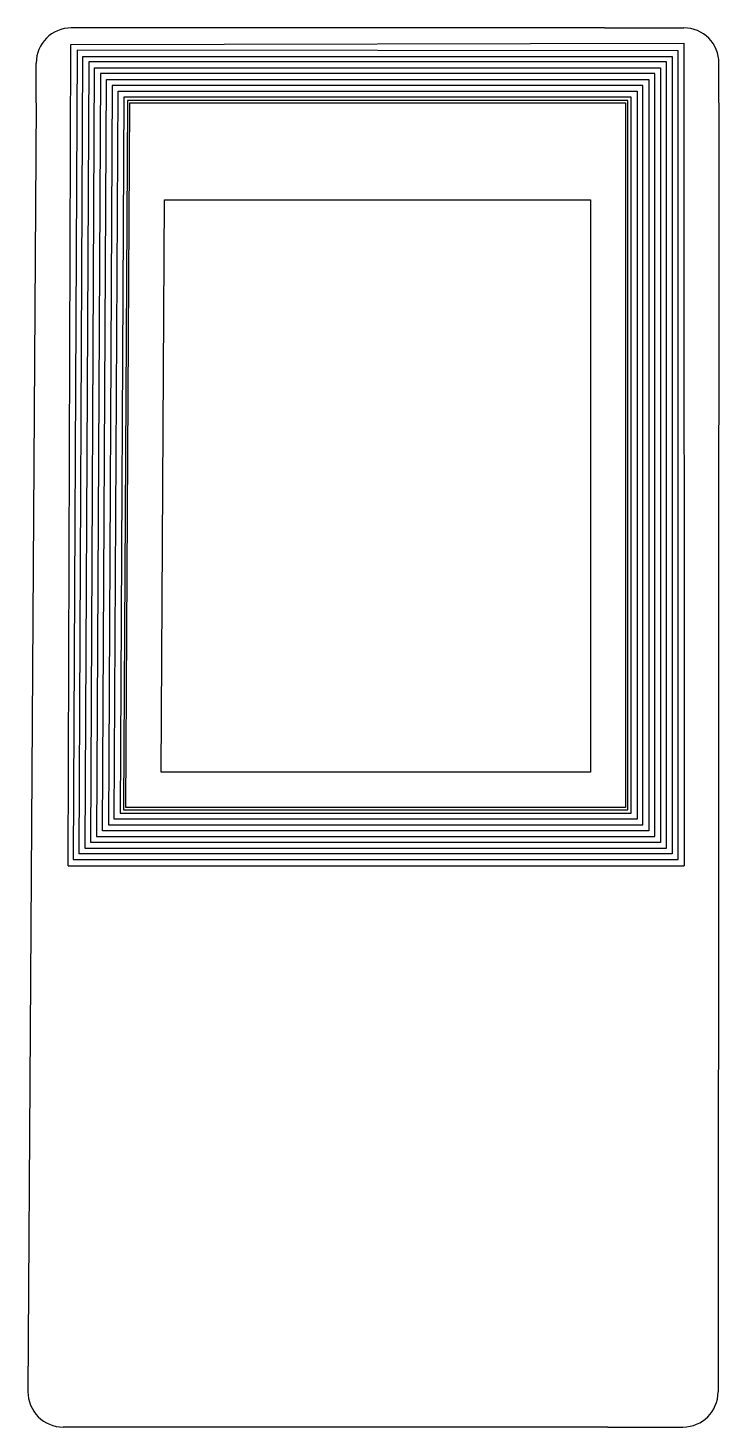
# Model space of a CAD drawing. Header units: inches. Extents: x 0 to 59, y 0 to 120.
import ezdxf

# ---------------------------------------------------------------- set-up
doc = ezdxf.new("R2010")
doc.units = ezdxf.units.IN
doc.header["$MEASUREMENT"] = 0

msp = doc.modelspace()

# ---------------------------------------------------------------- linework, layer by layer
for p, q in [((10.27, 119.67), (3.68, 119.67)), ((49.27, 119.67), (10.27, 119.67)), ((49.27, 119.67), (56.07, 119.67)), ((3.41, 48), (3.63, 118.25)), ((3.63, 118.25), (56.07, 118.37)), ((4.18, 117.76), (3.85, 48.54)), ((55.57, 117.71), (4.18, 117.76)), ((55.57, 48.54), (55.57, 117.71)), ((56.07, 118.37), (56.09, 48)), ((0.68, 113.26), (0.68, 116.67)), ((4.35, 49.04), (4.68, 117.22)), ((4.68, 117.22), (55.07, 117.22)), ((5.18, 116.76), (4.85, 49.5)), ((54.57, 116.76), (5.18, 116.76)), ((5.35, 50), (5.68, 116.26)), ((5.68, 116.26), (54.07, 116.26)), ((54.07, 116.26), (54.07, 50)), ((54.57, 49.5), (54.57, 116.76)), ((55.07, 117.22), (55.07, 49.04)), ((59.07, 113.26), (59.07, 116.66)), ((6.18, 115.76), (5.85, 50.5)), ((53.57, 115.76), (6.18, 115.76)), ((6.35, 51), (6.68, 115.26)), ((6.68, 115.26), (53.07, 115.26)), ((53.07, 115.26), (53.07, 51)), ((53.57, 50.5), (53.57, 115.76)), ((7.18, 114.74), (6.85, 51.52)), ((52.57, 114.74), (7.18, 114.74)), ((7.35, 52), (7.68, 114.26)), ((7.68, 114.26), (52.07, 114.26)), ((8.18, 113.76), (7.85, 52.5)), ((51.57, 113.76), (8.18, 113.76)), ((51.57, 52.5), (51.57, 113.76)), ((52.07, 114.26), (52.07, 52)), ((52.57, 51.52), (52.57, 114.74)), ((0.68, 113.26), (-0.02, 3.02)), ((8.48, 113.26), (8.15, 53)), ((8.68, 113.46), (8.48, 113.46)), ((8.48, 113.46), (8.48, 113.26)), ((51.07, 113.46), (8.68, 113.46)), ((51.27, 113.46), (51.07, 113.46)), ((51.27, 113.26), (51.27, 113.46)), ((51.27, 53), (51.27, 113.26)), ((59.07, 113.26), (58.99, 3)), ((8.15, 53), (8.15, 52.8)), ((8.15, 52.8), (8.35, 52.8)), ((8.35, 52.8), (51.07, 52.8)), ((51.07, 52.8), (51.27, 52.8)), ((51.27, 52.8), (51.27, 53)), ((6.85, 51.52), (52.57, 51.52)), ((52.07, 52), (7.35, 52)), ((7.85, 52.5), (51.57, 52.5)), ((5.85, 50.5), (53.57, 50.5)), ((53.07, 51), (6.35, 51)), ((4.85, 49.5), (54.57, 49.5)), ((54.07, 50), (5.35, 50)), ((3.41, 48), (56.09, 48)), ((3.85, 48.54), (55.57, 48.54)), ((55.07, 49.04), (4.35, 49.04)), ((8.91, 0), (2.98, 0)), ((49.55, 0), (8.91, 0)), ((49.55, 0), (55.99, 0))]:
    msp.add_line(p, q)
at = {"color": 41, "true_color": 0xf4ee51}
for points in [[(8.35, 53), (8.68, 113.26), (51.07, 113.26), (51.07, 53), (50.07, 53)], [(11.36, 56), (11.66, 104.96), (48.07, 104.96), (48.07, 56)]]:
    msp.add_lwpolyline(points, close=True, dxfattribs=at)
for centre, start, end in [((3.68, 116.67), 90, 180), ((56.07, 116.67), 359.9596, 90), ((2.98, 3), 179.6378, 270), ((55.99, 3), 270, 359.9596)]:
    msp.add_arc(centre, 3, start, end)

doc.saveas('drawing.dxf')
